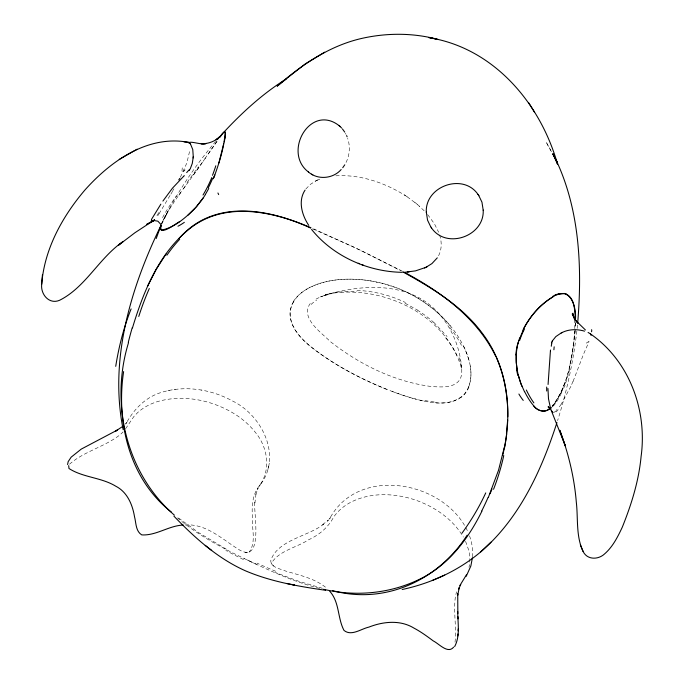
<?xml version="1.0" encoding="UTF-8"?>
<svg xmlns="http://www.w3.org/2000/svg" width="684" height="684" viewBox="0 0 684 684"><rect width="100%" height="100%" fill="white"/><g stroke="black" fill="none" stroke-linecap="round" stroke-linejoin="round"><path stroke-width="0.51" stroke-dasharray="3.42 2.56" d="M574.851 328.739L574.286 318.59M575.415 322.326L575.287 327.807M575.441 323.062L575.27 328.679M575.235 329.5C572.696 355.629 568.789 383.613 553.117 405.432A44.622 16.279 -77.4 0 1 551.714 406.963M575.124 330.714L574.269 340.128M185.065 524.936C205.61 523.457 221.59 538.599 237.724 548.867C265.563 567.173 252.353 507.314 255.029 501.269L254.91 503.022L256.055 493.386L255.713 494.908L258.022 488.119L257.466 489.47L260.339 484.503L259.535 485.726C282.757 457.151 262.391 415.333 232.483 400.969C211.33 389.358 185.492 385.109 162.168 392.188C145.974 396.711 133.816 409.16 126.061 423.618L126.959 422.344L124.616 424.918L125.805 423.712M574.842 330.646C572.192 356.398 568.908 384.699 552.458 405.706L553.202 405.048L551.313 406.647M472.473 556.836C473.174 549.628 471.84 542.318 469.412 535.538M577.493 325.011L576.98 330.039M455.014 642.208C456.724 627.048 453.236 611.778 455.407 596.653A54.754 38.244 18.3 0 1 456.69 591.805M189.519 151.651L186.852 162.98L180.208 177.592M576.86 331.047C573.337 361.409 566.805 391.504 557.588 420.651M573.85 343.479L569.934 364.854M267.889 469.634L269.265 463.171M564.83 382.766L562.171 389.812M468.685 386.956C471.55 379.68 471.438 371.574 469.908 364.008M161.834 223.112L161.467 224.07C172.043 201.575 188.698 182.654 202.541 162.176M573.081 381.416L583.606 353.987L588.941 341.838M161.527 223.813L162.031 222.616A41.271 5.549 -53.2 0 1 164.134 218.333C178.379 190.939 195.504 165.024 215.605 141.562M570.909 386.332L561.077 404.458M346.07 162.45C349.763 155.012 350.336 146.102 347.652 138.245M438.564 255.739C441.967 249.309 441.83 241.529 439.53 234.766M161.954 223.557L167.606 212.373M163.339 219.863L169.504 208.355M565.112 385.46L556.169 401.38L550.8 408.57M293.41 301.883C283.313 319.18 298.369 337.409 311.793 347.481C339.29 368.702 370.908 384.34 403.68 395.583C422.635 401.046 447.225 409.716 463.88 394.711C475.431 380.945 470.977 361.101 463.649 346.309M165.058 216.648L167.204 212.938M172.753 190.785L173.95 188.716M170.042 195.444L159.415 213.194M159.363 213.263L157.79 215.691M217.093 141.169L203.045 161.39M561.025 404.526L559.341 406.903M216.828 141.545L206.782 156.055M178.883 195.214L181.645 191.298M205.585 157.859L193.384 174.933M185.526 185.851L183.56 188.596M125.591 428.74L133.944 416.445L137.561 412.691A72.607 50.71 18.3 0 1 157.183 401.688C183.731 393.89 213.22 400.234 236.219 414.966A72.607 50.71 18.3 0 1 255.457 432.493C267.777 447.233 271.351 470.259 259.099 486.136C252.439 494.72 251.729 505.852 252.353 516.283C251.507 527.92 256.603 542.258 249.087 552.253M305.868 188.964L310.433 184.321L316.376 180.61M69.503 464.214C83.705 451.731 103.087 447.233 118.281 436.118A54.754 38.244 18.3 0 0 123.069 431.886M310.254 303.508C299.626 317.855 321.771 332.886 330.423 341.667C359.784 364.572 394.788 381.946 432.04 386.605C441.548 387.033 455.142 388.418 460.443 378.568C463.222 371.566 461.247 363.717 458.802 356.92M555.93 410.964L553.946 412.435M461.11 397.224C453.535 403.013 443.377 403.543 434.229 402.637M306.663 289.152C325.404 278.653 347.985 277.678 368.838 280.585M316.034 299.122C328.465 292.41 343.043 291.025 356.945 291.358M316.658 180.473L320.565 178.832M315.221 181.166L317.795 179.918M174.035 389.564L175.335 389.333M167.939 390.632L169.41 390.367M335.853 175.822C360.391 174.326 384.836 182.705 405.432 195.641M244.949 552.381L247.548 552.749M370.403 280.833L384.263 283.834L398.302 288.468M201.019 390.017L201.541 390.119M423.302 400.944L414.983 398.952M319.582 588.351C295.454 582.323 272.685 572.038 250.284 561.436M322.395 588.308L298.831 581.306L275.267 572.474M412.888 398.37L408.664 397.13M406.544 396.481L391.573 391.265M312.502 228.815L353.594 246.958L402.081 271.035M386.563 389.316C360.519 378.585 335.117 365.598 312.785 348.284C301.858 339.503 289.896 328.132 290.067 312.998C291.709 293.564 312.631 284.099 329.526 280.944C347.891 277.542 366.957 279.166 384.921 284.014A130.071 126.891 -5.9 0 1 397.267 288.041C430.151 301.097 460.195 327.405 469.575 362.477M399.661 289.016C419.403 297.181 437.23 310.083 450.816 326.601M313.708 228.875L362.708 251.31L400.456 270.582M256.423 564.309L252.482 562.479M251.832 562.171C225.754 549.808 199.574 536.701 177.472 517.865M249.831 561.222L244.043 558.418M405.065 303.234L417.189 309.878M467.334 530.587C443.437 480.587 357.852 465.334 329.585 518.831L330.475 517.574L327.277 521.199L328.465 520.002L321.89 525.192L323.763 524.072C308.578 536.393 276.917 540.035 270.693 560.906C271.343 567.874 280.551 568.737 285.604 571.037C299.729 575.347 315.05 578.373 326.653 588.137M226.438 549.269L198.642 532.631L176.874 516.753M407.134 196.77L416.701 203.883M404.193 194.829L408.75 197.813M417.3 204.388L424.277 210.877M414.709 202.207L419.566 206.294M433.622 322.164L447.105 336.545M273.651 566.044L271.907 564.351L271.574 562.966C279.183 550.611 296.617 547.585 308.296 539.933C318.924 535.119 328.192 527.544 333.647 517.078C345.215 500.474 366.701 494.207 386.127 494.712A72.607 50.71 18.3 0 1 413.606 499.44C433.639 505.989 452.526 518.626 463.35 537.06M427.688 214.605L434.451 223.813L438.641 232.252M551.492 151.737L545.986 141.862L550.8 150.506M345.42 133.235L346.027 134.38M465.565 541.343L468.66 550.004A72.607 50.71 18.3 0 1 468.993 567.275M275.72 571.277A479.39 463.547 54.2 0 1 256.945 563.094M243.513 559.563A471.943 458.87 57.5 0 1 225.848 550.423M434.195 401.961A102.335 86.808 38.8 0 1 423.353 400.191M468.916 387.076A26.18 23.82 73 0 1 461.196 397.344M449.807 327.491A105.302 100.719 -89.7 0 1 462.307 347.036M293.179 301.755A37.936 36.107 -5.1 0 1 306.714 289.247M182.252 167.837A42.211 3.608 -83.5 0 1 181.978 171.103M172.607 191.187A46.555 1.325 -60.1 0 1 169.743 196.111M158.791 212.604A39.758 4.814 -65.5 0 1 156.439 216.195M586.239 343.171A42.211 6.507 -45.5 0 1 589.702 340.914M573.03 381.339A46.555 10.388 -69.1 0 1 570.875 386.221M558.195 409.682A39.758 5.267 -63.6 0 1 555.981 411.948M557.127 409.374A39.501 4.745 -62.6 0 1 556.152 410.46M311.134 304.448A25.009 22.82 -56.5 0 1 316.572 300.216M356.962 290.392A114.647 106.49 9.7 0 1 405.45 302.516M417.129 309.972A117.451 106.952 10.1 0 1 433.545 322.232M445.489 337.708A88.988 82.2 5.9 0 1 457.87 357.27M162.544 217.623A46.444 6.849 -52.6 0 1 176.395 195.923M187.04 182.525A58.636 1.59 -54.5 0 1 198.548 166.691M561.359 393.112A43.263 16.151 -78.3 0 1 551.783 407.578M562.257 390.008A41.519 14.467 -76.8 0 1 561.145 392.556M569.857 368.727A52.942 16.527 -75.8 0 1 565.42 383.673M327.987 294.188L320.599 296.882L331.962 293.385L325.327 294.556C379.261 282.86 446.712 313.58 461.7 369.129C459.956 341.795 445.797 313.939 421.985 299.395C393.625 282.8 358.502 285.912 327.987 294.188"/><path stroke-width="1.03" d="M426.303 212.279C424.901 186.082 463.282 172.599 478.082 194.555M483.203 210.073C484.597 236.254 446.224 249.763 431.424 227.798M193.247 156.405L192.777 149.599L190.52 144.093M516.198 354.799L516.232 362.434L517.13 369.676M548.072 384.468L550.415 350.995M220.958 135.526C215.982 141.084 208.629 143.982 201.216 143.717L206.055 143.529C203.806 145.803 187.467 139.75 189.117 143.469M454.646 646.602C460.358 635.992 457.699 623.064 457.75 611.539M457.827 635.932L457.947 633.965M507.656 419.976L506.459 433.776M458.126 630.828L458.246 628.887M550.423 350.849L550.492 349.986M188.938 142.417C148.12 134.483 110.979 160.928 85.124 189.784C62.492 216.238 44.383 248.985 41.707 284.202C40.433 294.265 49.137 304.799 59.593 300.276C85.731 287.177 99.035 258.039 122.966 241.614L118.418 245.291L134.953 232.722L154.584 219.855C153.994 221.052 150.865 222.625 151.412 220.12M42.425 274.814L41.707 284.202M472.387 557.819L470.849 566.01L466.231 576.279M193.17 157.696L192.272 163.45L190.28 168.734A7.533 4.335 -46.2 0 1 189.485 169.837M577.672 322.993C582.46 266.042 579.587 205.525 552.988 153.797M123.624 371.566C115.921 422.575 129.473 479.168 171.47 512.196M516.719 349.875C515.146 362.221 517.207 374.883 521.986 386.34M68.699 465.607L68.973 468.497C83.089 477.629 101.386 477.364 115.827 486.239C127.275 492.061 132.525 504.672 134.509 516.702C136.176 522.892 135.586 531.177 141.742 534.897C156.226 535.786 168.82 525.637 183.278 525.047M224.771 138.305C227.071 129.721 223.574 130.644 219.769 137.356M67.579 464.556L68.152 461.674L71.145 457.177L81.242 449.106L117.58 429.937L115.639 431.108L122.761 426.397M504.27 447.498L498.525 470.25L488.325 497.465M223.719 143.674L218.863 163.031M502.637 455.493C512.889 414.581 508.751 368.419 482.827 333.954C462.564 306.201 432.348 288.195 402.808 271.864M128.507 342.71C109.919 403.021 125.993 473.217 174.386 515.146M517.6 344.993L518.84 340.333M518.062 343.197L519.695 337.768M132.465 327.935C143.777 290.281 159.988 250.874 192.418 226.584C227.524 201.147 274.267 211.843 310.964 227.755M551.552 342.838L551.714 342.316M161.116 224.908C157.688 238.015 175.643 223.591 179.695 221.59M556.947 422.55C541.497 470.404 519.541 518.498 480.707 551.894C458.28 570.815 430.783 583.401 402.166 589.514M156.2 238.562L161.116 225.036M214.673 175.378C219.684 161.381 224.335 146.718 225.173 131.85L223.582 132.465L220.265 136.655M214.819 175.001L213.305 178.772M214.596 175.574L214.22 176.523M214.143 176.711L213.759 177.669M490.086 493.711L492.018 489.051M460.742 584.504L458.716 588.992L459.28 587.65L457.605 595.542L457.724 593.815L457.844 613.642M147.47 286.365L156.2 269.376L165.998 254.097M522.379 331.261C528.971 317.598 539.052 305.432 552.014 297.403M481.938 511.102C468.113 539.334 447.781 566.061 418.676 579.681C389.324 593.755 355.133 596.747 323.549 589.283M523.611 328.807C530.579 315.452 540.984 303.653 554.177 296.198M208.765 188.476L205.371 194.453M552.227 341.085L555.853 336.579L561.213 332.954M466.462 574.782L459.828 585.607M305.081 190.092C297.745 200.993 302.02 215.34 308.775 225.387M344.779 164.801L342.735 167.734M160.843 204.174L151.771 218.931A87.928 9.448 -42.1 0 0 151.403 220.034M162.912 201.062L172.479 188.16L183.62 176.335M203.208 197.83L196.496 206.662L188.006 215.169M437.298 257.834L431.929 263.596L425.978 267.299M453.654 647.132C447.866 654.246 438.931 643.653 433.288 640.925C427.098 636.325 420.857 631.742 414.017 628.134C400.285 619.704 383.314 621.457 368.915 627.1C361.084 628.827 351.354 636.539 344.001 630.409C337.409 618.037 339.657 602.074 329.662 591.164M467.146 535.17C438.316 580.083 385.195 604.989 332.441 590.591M189.562 169.871L189.229 170.307M201.352 200.498L196.111 207.081M217.555 139.314L220.145 136.321M195.068 208.252C185.689 217.64 174.446 227.686 161.236 230.157L160.441 228.285L161.014 225.369C130.618 288.007 109.089 359.767 123.163 429.646M341.162 169.538C333.057 178.857 317.632 180.217 308.356 171.898M223.582 132.465C242.35 112.321 262.853 93.546 286.28 78.942L277.174 86.193C302.328 64.228 330.945 44.819 364.144 37.894C388.538 32.764 413.914 32.977 438.042 39.433C498.337 53.309 541.446 106.55 557.563 164.365L552.963 153.874M183.722 176.233L184.329 175.634M179.131 238.459C213.562 198.745 268.333 208.432 310.587 228.037M480.707 551.894L490.984 542.138M219.521 136.834L216.05 139.869L217.392 138.775M286.938 78.258L305.329 63.851L324.678 52.181M550.534 408.015C545.576 413.29 537.291 411.187 533.477 405.68M119.238 159.415L137.168 149.172M154.584 219.855L146.744 224.361L153.011 221.197M405.373 272.181L415.547 270.864L425.696 267.435M424.559 267.983L427.124 266.734M562.59 332.279C569.439 329.098 577.39 329.03 584.555 331.159M432.322 580.459L444.677 575.09M556.528 295.001C571.473 287.656 576.663 308.98 575.398 319.761M558.486 294.291L563.813 293.59M407.442 272.027L409.066 271.907M154.319 220.59L157.867 221.163L160.655 224.198M548.363 407.758L550.988 407.587M402.192 272.326C367.958 271.796 333.193 256.278 311.571 229.431M184.013 141.87L189.083 142.434M325.635 590.283C298.438 586.393 270.958 581.656 245.53 570.849C217.768 558.495 194.718 537.804 173.89 516.104M291.521 584.444L294.522 585.017L286.468 583.461M435.947 38.979L428.671 37.509L438.042 39.433M553.057 412.537L551.287 410.511L565.335 445.908L559.786 430.253C568.464 453.304 574.295 477.441 576.296 502.013C578.219 518.472 575.8 536.051 583.093 551.449C587.188 560.059 598.295 559.871 604.605 553.895C612.787 546.781 617.729 536.897 622.269 527.244C631.4 504.57 638.822 480.912 641.096 456.476C647.457 410.349 629.34 360.844 590.412 333.886L588.086 332.433M358.236 263.237L359.476 263.716M361.674 264.554L363.349 265.204M566.369 294.197C574.594 298.386 574.551 309.356 575.321 317.325M339.178 125.711C310.237 103.07 282.27 152.523 308.587 172.094M403.919 272.027C440.906 291.743 477.201 317.992 495.891 356.68M311.485 174.129L312.81 174.873M550.688 408.305L548.115 406.741L550.269 408.288A44.622 16.279 -77.4 0 1 548.995 409.22C544.293 412.931 537.761 410.716 534.298 406.433A154.781 51.462 -87.4 0 1 524.56 391.479M205.226 545.37L211.698 550.415M339.828 126.275L341.675 128.07M338.956 125.514L340.051 126.463M585.444 329.979L575.415 320.274L577.783 322.993L574.551 318.607L572.243 313.845L574.064 317.744M189.861 143.221L190.485 144.033M342.453 128.96L344.762 132.14M590.412 333.886L591.104 335.382M478.774 195.547L481.955 202.173L483.203 210.253M426.303 212.1L427.551 220.18L430.732 226.806M477.971 194.393L478.894 195.709M430.621 226.643L431.536 227.96M528.903 102.993L534.589 112.356M552.86 154.199L557.503 162.51M524.5 391.727L520.994 383.844L518.181 374.781M496.379 357.493C501.979 370.275 505.391 383.963 506.853 397.823A284.476 209.244 -2.5 0 1 507.776 416.778M346.6 135.569L347.121 136.809M580.323 544.755L583.093 551.449M550.646 408.87L548.508 398.883L547.944 388.503M573.004 313.161L574.603 319.907M457.989 616.712L458.083 618.875M503.757 455.553A373.182 272.394 -8.3 0 1 493.557 489.282M485.743 492.899A324.661 236.707 -9 0 1 461.862 533.349M115.724 366.35A331.62 213.177 66.7 0 1 131.106 308.911M138.767 316.453A375.046 224.549 71.2 0 1 149.3 288.537M166.862 255.235A285.237 178.533 66.6 0 1 179.687 239.306M520.096 337.776A38.047 20.947 -61.8 0 1 522.747 331.389M516.813 348.207A51.633 31.131 -60.5 0 1 517.874 343.214M515.898 354.936A50.189 29.771 -61 0 1 516.668 348.259M517.779 375.251A100.967 50.65 -68.6 0 1 516.676 370.147M563.915 293.402A97.273 29.335 -61 0 1 566.403 294.146M554.51 295.531A61.893 17.399 -55.1 0 1 558.76 293.795M215.811 165.802A40.365 7.404 -68.5 0 1 212.527 175.292M211.843 177.515A42.741 12.688 -66.8 0 1 203.02 195.034M178.763 179.901A63.894 0.769 -55.6 0 1 179.789 178.387M184.783 169.948A31.319 4.155 -46 0 1 183.363 171.393M188.801 170.119A16.544 7.302 -47.7 0 1 186.681 172.556M193.11 156.662A45.537 9.371 -67.9 0 1 193.016 157.961M218.666 194.572A116.186 4.087 64.1 0 1 217.931 192.991M546.704 391.017A63.894 15.125 -73.7 0 1 546.704 387.033M553.895 349.772A31.319 11.423 -84.3 0 1 554.177 346.831M551.27 346.249A16.544 10.636 -84.4 0 1 551.894 343.009M551.766 342.342A7.533 5.669 -87.5 0 1 552.27 341.119M561.188 333.082A45.537 20.255 -60.9 0 1 562.556 332.398M591.617 329.679A116.186 22.187 -11.9 0 1 591.557 331.766M551.236 410.323A87.928 11.166 -87.1 0 1 550.654 408.801M205.405 194.547A48.444 17.741 -67.5 0 1 201.37 200.609M184.347 222.334A111.09 27.283 -59.1 0 1 177.977 226.216M225.173 136.962A59.559 2.736 -74.3 0 1 224.258 141.947M212.587 178.55A40.014 12.406 -66.8 0 1 208.329 187.732M519.72 340.281A40.741 22.008 -61.9 0 1 524.389 329.184M516.659 349.9A42.28 25.573 -60.4 0 1 517.531 345.001M523.243 400.405A145.53 59.243 -78.8 0 1 518.899 394.027M533.879 402.885A159.021 50.3 -89.4 0 1 526.355 390.008M552.39 296.599A61.68 17.194 -54.8 0 1 556.87 294.368M506.716 433.776A355.475 259.971 -6.6 0 1 504.595 447.516M488.085 497.448A421.498 293.068 -17.1 0 1 481.681 511.068M128.259 342.445A426.559 233.919 76.3 0 1 132.234 327.67"/></g></svg>
